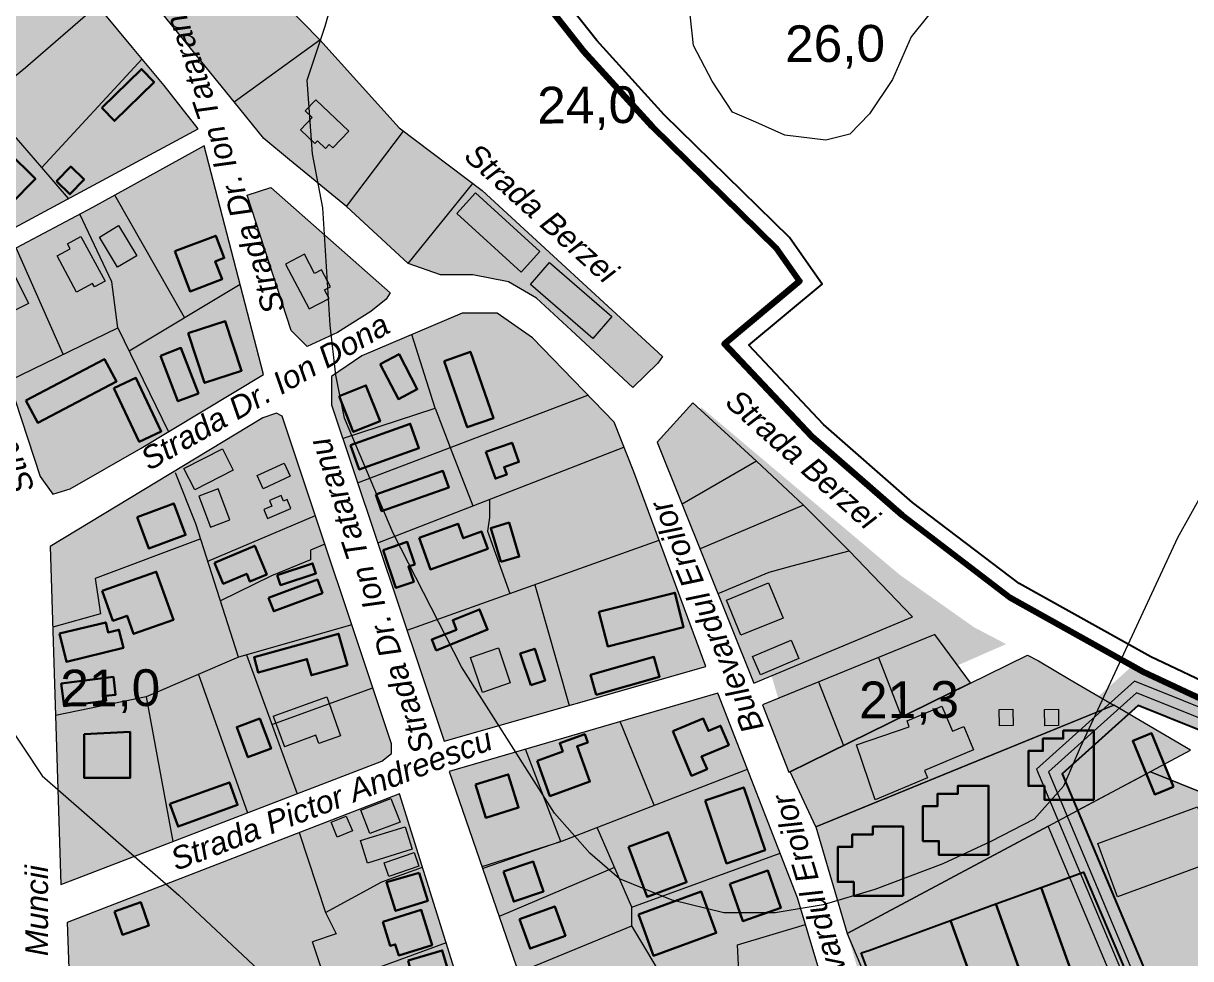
# Model space of a CAD drawing. Header units: metres. Extents: x 783184 to 1587399, y 282652 to 580595.
# Drawn here: x 788472.5 to 788822.1, y 290845.7 to 291125.7 of the extents above; entities that cross this region are included whole.
import ezdxf

# ---------------------------------------------------------------- set-up
doc = ezdxf.new("R2010")
doc.units = ezdxf.units.M
doc.header["$LTSCALE"] = 0.5
for name, color, linetype in [('cfr', 51, 'CONTINUOUS'), ('cladiri', 18, 'CONTINUOUS'), ('curbe  de nivelI', 7, 'CONTINUOUS'), ('denumire strazi', 3, 'CONTINUOUS'), ('institutii publice servicii', 20, 'CONTINUOUS'), ('Limita intravilan existent', 1, 'CONTINUOUS'), ('Limita intravilan propus', 5, 'CONTINUOUS'), ('locuinte si functiuni complementare', 51, 'CONTINUOUS'), ('STATII SI ELEMENTE NOI', 1, 'CONTINUOUS'), ('strazi', 7, 'CONTINUOUS'), ('zona unitati industriale depozite', 15, 'CONTINUOUS')]:
    doc.layers.add(name, color=color, linetype=linetype)
doc.layers.add('cote de nivel', color=1, linetype='CONTINUOUS', lineweight=211)
doc.layers.add('Limite proprietati', color=7, linetype='CONTINUOUS', lineweight=5)
doc.styles.add('arial', font='arial.ttf')
doc.styles.add('ARIAL_ITALIC', font='ariali.ttf')

msp = doc.modelspace()

# ---------------------------------------------------------------- hatches: boundary and pattern name
at = {"layer": 'cfr', "lineweight": 70}
msp.add_hatch(color=193, dxfattribs=at).paths.add_polyline_path([(789737.12834, 290892.33896), (789732.91544, 290901.41289), (789710.73855, 290891.89087), (789670.24496, 290885.28906), (789654.21642, 290884.34661), (789586.9717, 290885.02966), (789361.61771, 290890.94557), (789240.6482, 290894.1634), (788929.21994, 290902.44748), (788876.68739, 290904.01832), (788836.65495, 290920.07741), (788804.27279, 290933.06729), (788771.62404, 290903.73721), (788840.77918, 290739.43212), (788849.99606, 290743.31146), (788783.60245, 290901.05543), (788806.32592, 290921.46911), (788832.93183, 290910.79634), (788874.61293, 290894.07588), (788928.93754, 290892.45146), (789240.38229, 290884.16693), (789361.35528, 290880.94901), (789586.78969, 290875.031), (789654.45941, 290874.34363), (789671.3459, 290875.33653), (789713.55751, 290882.21843)])
at = {"layer": 'cladiri', "lineweight": 30}
h = msp.add_hatch(color=0, dxfattribs=at)
h.paths.add_polyline_path([(788450.31075, 291116.08134), (788451.89956, 291113.58399), (788456.44206, 291116.47392), (788451.70334, 291123.9224), (788421.51818, 291104.71861), (788424.66808, 291099.76748)])
h.paths.add_polyline_path([(788441.47804, 291084.67824), (788445.5269, 291079.98794), (788459.1856, 291091.77867), (788455.13673, 291096.46898)])
h.paths.add_polyline_path([(788476.15426, 291079.17822), (788467.86715, 291087.32784), (788460.44107, 291079.77648), (788468.72819, 291071.62686)])
h.paths.add_polyline_path([(788486.5054, 291074.5845), (788490.73784, 291078.98198), (788486.72555, 291082.84368), (788482.49311, 291078.44621)])
h.paths.add_polyline_path([(788496.03263, 291100.41087), (788499.81331, 291096.54713), (788511.69639, 291108.17475), (788507.91571, 291112.03849)])
h.paths.add_polyline_path([(788530.03054, 291054.47287), (788532.70369, 291055.49108), (788530.16031, 291062.16835), (788517.88876, 291057.4941), (788522.46938, 291045.46835), (788532.06778, 291049.12439)])
h.paths.add_polyline_path([(788521.93619, 291032.98358), (788526.83638, 291018.08442), (788537.87458, 291021.71477), (788532.97439, 291036.61394)])
h.paths.add_polyline_path([(788519.7283, 291028.5432), (788513.59332, 291026.18979), (788518.80963, 291012.59162), (788524.94461, 291014.94502)])
h.paths.add_polyline_path([(788506.23023, 291019.57046), (788499.67985, 291016.46483), (788507.26723, 291000.46159), (788513.81761, 291003.56722)])
h.paths.add_polyline_path([(788473.33574, 291012.82263), (788476.88949, 291006.09125), (788500.3935, 291018.49991), (788496.83975, 291025.23129)])
at = {"layer": 'cladiri', "linetype": 'ByBlock', "lineweight": 20}
h = msp.add_hatch(color=256, dxfattribs=at)
h.paths.add_polyline_path([(788560.15843, 291102.856), (788556.93712, 291099.50091), (788559.01319, 291097.50763), (788555.52001, 291093.86937), (788559.80011, 291089.75993), (788560.62004, 291090.61391), (788563.03364, 291088.29655), (788564.14271, 291089.45168), (788565.19606, 291088.44034), (788569.98155, 291093.42456)])
h.paths.add_polyline_path([(788607.94198, 291075.02723), (788602.31582, 291068.85771), (788621.60556, 291051.26685), (788627.23172, 291057.43637)])
h.paths.add_polyline_path([(788630.09084, 291054.14898), (788624.3749, 291047.57475), (788643.03219, 291031.35324), (788648.74813, 291037.92747)])
at = {"layer": 'cladiri', "linetype": 'ByBlock', "lineweight": 5}
h = msp.add_hatch(color=0, dxfattribs=at)
h.paths.add_polyline_path([(788467.62324, 291054.97495), (788458.59457, 291050.25557), (788465.25592, 291037.51172), (788474.08219, 291041.85782)])
h.paths.add_polyline_path([(788489.77814, 291061.91522), (788485.79122, 291059.76532), (788486.61522, 291058.23723), (788482.65449, 291056.10145), (788488.51185, 291045.23917), (788493.2886, 291047.81498), (788493.83018, 291046.81063), (788497.00109, 291048.52051)])
h.paths.add_polyline_path([(788501.06798, 291065.18725), (788495.34659, 291061.74433), (788500.78766, 291052.70248), (788506.50904, 291056.1454)])
for points in [[(788561.85927, 291051.91044), (788559.75632, 291050.80532), (788556.68432, 291056.6511), (788551.04262, 291053.68634), (788558.12037, 291040.21795), (788564.11675, 291043.3691), (788562.75427, 291045.9618), (788564.50254, 291046.88053)], [(788614.79242, 290938.74038), (788606.43823, 290935.90789), (788609.99613, 290925.41419), (788618.35031, 290928.24668)], [(788722.00912, 290909.7464), (788727.60295, 290893.22407), (788743.26642, 290899.81825), (788742.3309, 290902.04042), (788757.05417, 290908.23878), (788754.11436, 290915.22185), (788750.70178, 290913.78518), (788747.55351, 290921.26341), (788737.13805, 290916.87859), (788737.74861, 290915.07519)], [(788768.91239, 290915.46147), (788768.83977, 290920.40434), (788764.74075, 290920.34411), (788764.81337, 290915.40124)], [(788782.51644, 290915.46147), (788782.44382, 290920.40434), (788778.3448, 290920.34411), (788778.41742, 290915.40124)], [(788824.08495, 290891.12877), (788794.2987, 290880.15034), (788800.16728, 290864.22794), (788829.95353, 290875.20637)]]:
    msp.add_hatch(color=256, dxfattribs=at).paths.add_polyline_path(points)
at = {"layer": 'cladiri', "lineweight": 30}
h = msp.add_hatch(color=0, dxfattribs=at)
h.paths.add_polyline_path([(788575.10682, 291017.33717), (788567.06369, 291014.15655), (788571.3103, 291003.41775), (788579.35343, 291006.59837)])
h.paths.add_polyline_path([(788584.85666, 291013.26064), (788590.48928, 291016.18672), (788585.04833, 291026.66037), (788579.41571, 291023.73428)])
h.paths.add_polyline_path([(788605.46228, 291004.79519), (788613.35679, 291007.55349), (788606.42501, 291027.39287), (788598.5305, 291024.63457)])
h.paths.add_polyline_path([(788573.13061, 290992.11889), (788591.00918, 290998.53778), (788588.3742, 291005.87699), (788570.49563, 290999.4581)])
h.paths.add_polyline_path([(788579.83253, 290979.71986), (788599.90681, 290986.74941), (788598.15558, 290991.75042), (788578.08129, 290984.72087)])
h.paths.add_polyline_path([(788580.25546, 290968.04942), (788584.08405, 290956.67811), (788589.41796, 290958.47398), (788587.85868, 290963.1052), (788589.76311, 290963.7464), (788587.4938, 290970.48649)])
h.paths.add_polyline_path([(788611.57731, 290968.45159), (788609.73052, 290973.54648), (788604.28096, 290971.57112), (788602.70966, 290975.90596), (788591.01691, 290971.66758), (788594.43499, 290962.23785)])
h.paths.add_polyline_path([(788621.01075, 290966.09331), (788617.99302, 290976.25441), (788612.53364, 290974.63304), (788615.55137, 290964.47194)])
h.paths.add_polyline_path([(788618.88936, 291000.15968), (788611.06867, 290997.40527), (788613.87058, 290989.44968), (788617.29622, 290990.65618), (788616.51116, 290992.88525), (788620.90621, 290994.43316)])
h.paths.add_polyline_path([(788601.09657, 290947.02445), (788602.23445, 290944.19461), (788594.82572, 290941.21556), (788596.11529, 290938.00848), (788611.5667, 290944.2215), (788609.13925, 290950.25842)])
h.paths.add_polyline_path([(788628.81992, 290929.01794), (788625.66066, 290938.48658), (788621.32878, 290937.04122), (788624.48804, 290927.57259)])
h.paths.add_polyline_path([(788642.36894, 290930.66073), (788644.06756, 290924.69712), (788663.02827, 290930.09772), (788661.32965, 290936.06133)])
h.paths.add_polyline_path([(788644.90476, 290949.5003), (788647.51961, 290939.19233), (788670.24704, 290944.95767), (788667.63219, 290955.26564)])
at = {"layer": 'cladiri', "linetype": 'ByBlock', "lineweight": 5}
h = msp.add_hatch(color=256, dxfattribs=at)
h.paths.add_polyline_path([(788530.8654, 290986.37397), (788525.13076, 290984.21763), (788528.63212, 290974.90602), (788534.36675, 290977.06235)])
h.paths.add_polyline_path([(788535.41531, 290991.9793), (788532.18538, 290998.32029), (788520.62975, 290992.43417), (788523.85968, 290986.09318)])
h.paths.add_polyline_path([(788550.60385, 290994.07641), (788542.56598, 290990.34489), (788544.40371, 290986.38635), (788552.44158, 290990.11787)])
h.paths.add_polyline_path([(788551.52314, 290983.15572), (788550.43972, 290982.69641), (788549.71494, 290984.40602), (788546.20941, 290982.91986), (788546.945, 290981.18476), (788544.51188, 290980.15324), (788545.64188, 290977.48779), (788552.66395, 290980.46477)])
at = {"layer": 'cladiri', "lineweight": 30}
h = msp.add_hatch(color=0, dxfattribs=at)
h.paths.add_polyline_path([(788517.59896, 290981.99574), (788506.62686, 290977.8772), (788510.15619, 290968.47478), (788521.12829, 290972.59332)])
h.paths.add_polyline_path([(788512.36137, 290961.54435), (788496.18531, 290955.81475), (788499.34954, 290946.88136), (788503.60497, 290948.38864), (788505.54563, 290942.90969), (788517.46626, 290947.13201)])
h.paths.add_polyline_path([(788501.18015, 290944.16719), (788497.94184, 290943.3756), (788497.20606, 290946.38563), (788483.38287, 290943.00663), (788485.4352, 290934.61071), (788502.4967, 290938.7813)])
h.paths.add_polyline_path([(788499.51145, 290930.05871), (788483.91673, 290928.11125), (788484.76358, 290921.32992), (788497.31067, 290922.89679), (788497.12983, 290924.34494), (788500.17746, 290924.72553)])
h.paths.add_polyline_path([(788504.53044, 290913.56557), (788490.76692, 290912.92303), (788490.76692, 290899.81536), (788504.53044, 290899.81536)])
h.paths.add_polyline_path([(788534.24808, 290898.46314), (788516.43494, 290892.01739), (788518.87928, 290885.26232), (788536.69242, 290891.70807)])
h.paths.add_polyline_path([(788543.40154, 290917.6105), (788536.42986, 290915.02588), (788539.77355, 290906.00671), (788546.74523, 290908.59133)])
h.paths.add_polyline_path([(788566.95162, 290942.98564), (788556.09669, 290939.95929), (788541.61389, 290935.92148), (788542.89367, 290931.33115), (788557.44125, 290935.38702), (788558.79007, 290930.54908), (788569.58022, 290933.55737)])
h.paths.add_polyline_path([(788562.07888, 290955.17942), (788560.57401, 290959.20452), (788546.0005, 290953.7559), (788547.50538, 290949.7308)])
h.paths.add_polyline_path([(788560.12677, 290961.04991), (788559.14348, 290964.02786), (788548.59334, 290960.54433), (788549.57662, 290957.56638)])
h.paths.add_polyline_path([(788541.82063, 290969.3137), (788529.78066, 290964.20735), (788532.42429, 290957.9741), (788539.41935, 290960.94082), (788540.40638, 290958.61357), (788545.45129, 290960.7532)])
at = {"layer": 'cladiri', "linetype": 'ByBlock', "lineweight": 5}
h = msp.add_hatch(color=256, dxfattribs=at)
h.paths.add_polyline_path([(788700.00111, 290947.66778), (788695.68481, 290958.2261), (788683.06325, 290953.06633), (788687.37955, 290942.50801)])
h.paths.add_polyline_path([(788702.42613, 290941.10545), (788690.88024, 290936.16067), (788693.24029, 290930.65004), (788704.78618, 290935.59482)])
h = msp.add_hatch(color=256, dxfattribs=at)
h.paths.add_polyline_path([(788564.10523, 290922.03427), (788548.10317, 290916.25738), (788550.69984, 290909.12741), (788560.14331, 290912.56663), (788561.02076, 290910.09754), (788567.52573, 290912.40925)])
h.paths.add_polyline_path([(788564.10523, 290922.03427), (788563.39073, 290924.04484), (788547.34391, 290918.34219), (788548.10317, 290916.25738)])
at = {"layer": 'cladiri', "lineweight": 30}
h = msp.add_hatch(color=0, dxfattribs=at)
h.paths.add_polyline_path([(788620.84388, 290890.90919), (788617.73287, 290900.87305), (788607.95918, 290897.82142), (788611.07018, 290887.85756)])
h.paths.add_polyline_path([(788642.20955, 290898.71121), (788638.36655, 290909.31495), (788641.54165, 290910.46567), (788640.66184, 290912.89328), (788633.16955, 290910.17792), (788634.04936, 290907.75032), (788626.36605, 290904.96574), (788630.20905, 290894.362)])
h.paths.add_polyline_path([(788672.6439, 290900.44906), (788677.26888, 290902.39045), (788675.64221, 290906.26568), (788683.74112, 290909.66528), (788681.32418, 290915.42319), (788677.65842, 290913.88445), (788676.10591, 290917.583), (788667.04778, 290913.78075)])
h.paths.add_polyline_path([(788619.36355, 290862.78775), (788628.27494, 290865.78985), (788625.24418, 290874.78628), (788616.3328, 290871.78418)])
h.paths.add_polyline_path([(788634.85111, 290852.54694), (788631.6687, 290861.32859), (788621.09936, 290857.49833), (788624.28177, 290848.71669)])
h.paths.add_polyline_path([(788656.74019, 290858.95202), (788661.23945, 290846.56709), (788680.00181, 290853.38317), (788675.50256, 290865.7681)])
h.paths.add_polyline_path([(788653.74954, 290879.22555), (788659.29299, 290864.20888), (788671.11555, 290868.57322), (788665.5721, 290883.58989)])
h.paths.add_polyline_path([(788688.23544, 290896.9546), (788676.70743, 290893.03423), (788683.10592, 290874.21917), (788694.63393, 290878.13953)])
h.paths.add_polyline_path([(788687.92915, 290856.92535), (788699.33582, 290860.8659), (788695.464, 290872.07362), (788684.05734, 290868.13307)])
h.paths.add_polyline_path([(788660.24528, 290836.92387), (788657.12242, 290844.82841), (788636.80103, 290836.8), (788637.99723, 290833.77221), (788631.32801, 290831.13738), (788634.02084, 290824.32133), (788641.21402, 290827.16316), (788640.44785, 290829.10246)])
h.paths.add_polyline_path([(788677.77401, 290826.492), (788686.85242, 290829.4157), (788684.11082, 290837.9287), (788675.0324, 290835.00501)])
h.paths.add_polyline_path([(788708.72701, 290834.18792), (788705.48611, 290843.98625), (788691.55419, 290839.37813), (788694.79509, 290829.5798)])
h.paths.add_polyline_path([(788713.05943, 290830.68288), (788701.83977, 290827.57654), (788704.87275, 290816.62184), (788716.09241, 290819.72818)])
h.paths.add_polyline_path([(788704.54288, 290812.87388), (788706.97533, 290805.8781), (788718.87387, 290810.01525), (788716.44142, 290817.01104)])
h.paths.add_polyline_path([(788683.27551, 290810.18207), (788674.97219, 290807.53099), (788677.42037, 290799.86316), (788684.54017, 290802.13637), (788685.0374, 290800.2913), (788693.78857, 290802.64968), (788690.19196, 290815.99556), (788682.1144, 290813.81872)])
h.paths.add_polyline_path([(788665.04696, 290801.35086), (788657.97562, 290798.84698), (788659.95252, 290793.26391), (788672.96232, 290797.87053), (788669.64641, 290807.23516), (788663.70796, 290805.13242)])
h.paths.add_polyline_path([(788642.23329, 290786.67075), (788651.76646, 290789.85156), (788648.22582, 290800.46319), (788638.69265, 290797.28239)])
at = {"layer": 'cladiri', "linetype": 'ByBlock', "lineweight": 30}
for points in [[(788793.09676, 290913.99436), (788783.93123, 290913.99436), (788783.93123, 290911.59615), (788777.82088, 290911.59615), (788777.82088, 290907.88982), (788773.45633, 290907.88982), (788773.45633, 290897.4249), (788778.25733, 290897.4249), (788778.25733, 290893.28253), (788793.09676, 290893.28253)], [(788761.54663, 290897.46313), (788752.38109, 290897.46313), (788752.38109, 290895.06492), (788746.27074, 290895.06492), (788746.27074, 290891.3586), (788741.90619, 290891.3586), (788741.90619, 290880.89367), (788746.70719, 290880.89367), (788746.70719, 290876.75131), (788761.54663, 290876.75131)], [(788736.01407, 290885.25406), (788726.84853, 290885.25406), (788726.84853, 290882.85585), (788720.73818, 290882.85585), (788720.73818, 290879.14952), (788716.37364, 290879.14952), (788716.37364, 290868.68459), (788721.17463, 290868.68459), (788721.17463, 290864.54223), (788736.01407, 290864.54223)]]:
    msp.add_hatch(color=0, dxfattribs=at).paths.add_polyline_path(points)
at = {"layer": 'cladiri', "lineweight": 30}
h = msp.add_hatch(color=0, dxfattribs=at)
h.paths.add_polyline_path([(788810.36544, 290913.18788), (788804.73511, 290910.88021), (788808.21264, 290902.39561), (788809.98791, 290901.6835), (788814.16692, 290903.9129)])
h.paths.add_polyline_path([(788814.16692, 290903.9129), (788809.98791, 290901.6835), (788816.08271, 290899.2387)])
h.paths.add_polyline_path([(788809.98791, 290901.6835), (788808.21264, 290902.39561), (788808.77067, 290901.03413)])
h.paths.add_polyline_path([(788816.08271, 290899.2387), (788809.98791, 290901.6835), (788808.77067, 290901.03413), (788811.30335, 290894.85481), (788816.93368, 290897.16248)])
at = {"layer": 'cladiri', "linetype": 'ByBlock', "lineweight": 5}
h = msp.add_hatch(color=256, dxfattribs=at)
h.paths.add_polyline_path([(788582.6164, 290893.66198), (788573.59716, 290890.1991), (788576.30745, 290883.14002), (788585.32669, 290886.6029)])
h.paths.add_polyline_path([(788569.23811, 290888.40627), (788564.66938, 290886.53326), (788566.49854, 290882.07151), (788571.06727, 290883.94453)])
h.paths.add_polyline_path([(788586.84144, 290885.20655), (788573.50242, 290881.03212), (788575.60366, 290874.31778), (788588.94268, 290878.49222)])
at = {"layer": 'cladiri', "lineweight": 30}
h = msp.add_hatch(color=0, dxfattribs=at)
h.paths.add_polyline_path([(788507.7139, 290862.56915), (788499.82677, 290859.76776), (788502.28225, 290852.85452), (788510.16938, 290855.65591)])
h.paths.add_polyline_path([(788522.11433, 290806.8489), (788517.81673, 290806.8489), (788517.54812, 290799.15648), (788521.75732, 290799.0095)])
h.paths.add_polyline_path([(788531.2503, 290805.95724), (788524.35265, 290806.22278), (788523.99453, 290796.92032), (788527.39681, 290796.92032), (788527.39681, 290794.86305), (788531.69625, 290794.86305), (788531.69625, 290797.77335), (788530.93637, 290797.8026)])
h.paths.add_polyline_path([(788562.31578, 290808.73717), (788553.99603, 290809.25764), (788553.38769, 290799.53326), (788561.70743, 290799.01278)])
h.paths.add_polyline_path([(788605.73201, 290825.84299), (788594.29244, 290822.88828), (788596.45562, 290814.51323), (788605.27771, 290816.79188), (788604.70543, 290819.00754), (788607.3229, 290819.6836)])
h.paths.add_polyline_path([(788600.71642, 290838.80658), (788597.97051, 290848.16663), (788587.72208, 290845.1601), (788592.74937, 290824.61708), (788603.91793, 290827.89354)])
h.paths.add_polyline_path([(788591.70759, 290860.27404), (788580.15777, 290856.6987), (788582.38855, 290849.49237), (788583.91607, 290849.96523), (788584.93253, 290846.68165), (788594.95483, 290849.78414)])
h.paths.add_polyline_path([(788591.04176, 290871.36904), (788581.29893, 290868.63072), (788583.99886, 290860.01428), (788593.65193, 290863.03903)])
at = {"layer": 'institutii publice servicii', "linetype": 'ByBlock', "lineweight": 5}
h = msp.add_hatch(color=256, dxfattribs=at)
h.dxf.hatch_style = 1
h.paths.add_polyline_path([(788702.12475, 290901.67527), (788709.84845, 290885.13256), (788752.53477, 290902.5908), (788799.02255, 290921.60381), (788785.85052, 290929.31938), (788776.45066, 290934.82538), (788773.19628, 290936.53186)])
h.paths.add_polyline_path([(788709.84845, 290885.13256), (788719.22044, 290853.26127), (788822.04738, 290908.11693), (788799.02255, 290921.60381)])
at = {"layer": 'locuinte si functiuni complementare', "linetype": 'ByBlock', "lineweight": 5}
for points in [[(788500.12143, 291183.28312), (788470.64505, 291217.1543), (788459.05356, 291228.42466), (788449.49836, 291223.25908), (788446.83547, 291217.31085), (788480.76128, 291169.79295), (788535.62606, 291102.23158), (788544.56649, 291091.22219), (788552.25875, 291084.91212), (788569.32572, 291070.91186), (788587.79317, 291053.84344), (788597.4374, 291050.49131), (788607.08156, 291050.49131), (788617.8439, 291048.39622), (788626.22696, 291043.50422), (788636.57314, 291033.87021), (788655.0229, 291016.69042), (788662.57052, 291023.95343), (788663.8712, 291026.00484), (788609.9544, 291075.68234), (788585.0483, 291094.46625), (788561.36844, 291120.82662)], [(788546.6484, 291076.63997), (788539.52014, 291074.31157), (788552.77383, 291033.73614), (788557.53066, 291028.98206), (788566.59784, 291033.19891), (788576.60301, 291039.44611), (788581.13663, 291043.19443), (788582.38731, 291045.06859)], [(788550.06209, 291008.09493), (788548.32351, 291009.07195), (788544.27851, 291007.58126), (788480.62741, 290969.06931), (788483.78895, 290867.85908), (788488.80475, 290869.788), (788579.8835, 290904.81407), (788582.79813, 290907.11283), (788582.79813, 290910.02465)], [(788585.15123, 290895.082), (788485.62591, 290856.48926), (788486.89645, 290823.48741), (788486.89645, 290813.33302), (788486.89645, 290794.29348), (788490.28448, 290783.71598), (788494.09609, 290771.02296), (788564.39884, 290798.5245), (788594.49661, 290810.29836), (788609.79248, 290816.28191)]]:
    msp.add_hatch(color=256, dxfattribs=at).paths.add_polyline_path(points)
h = msp.add_hatch(color=256, dxfattribs=at)
h.paths.add_polyline_path([(788478.05008, 291082.59437), (788460.87786, 291102.41202), (788453.49737, 291096.41922), (788434.55791, 291081.04078), (788444.93823, 291067.44737), (788451.52095, 291054.71898), (788486.0873, 291073.319)])
h.paths.add_polyline_path([(788508.1441, 291115.08244), (788505.26544, 291118.55333), (788494.81037, 291131.15938), (788473.17869, 291112.40003), (788460.87786, 291102.41202), (788478.05008, 291082.59437)])
h.paths.add_polyline_path([(788524.90391, 291094.20608), (788514.73849, 291107.13135), (788508.1441, 291115.08244), (788478.05008, 291082.59437), (788486.0873, 291073.319)])
h = msp.add_hatch(color=256, dxfattribs=at)
h.paths.add_polyline_path([(788500.79543, 291034.60026), (788468.16093, 291018.69754), (788477.60863, 290990.03263), (788481.39592, 290984.77556), (788486.5874, 290986.33149), (788507.87239, 290998.51961), (788515.99395, 291003.41085)])
h.paths.add_polyline_path([(788470.41301, 291058.49317), (788454.05096, 291049.82694), (788468.16093, 291018.69754), (788484.47818, 291026.6489)])
h.paths.add_polyline_path([(788499.07775, 291048.35304), (788489.43668, 291068.56914), (788470.41301, 291058.49317), (788484.47818, 291026.6489), (788500.79543, 291034.60026)])
h.paths.add_polyline_path([(788499.98385, 291074.31841), (788493.29769, 291070.61414), (788489.43668, 291068.56914), (788499.07775, 291048.35304), (788500.79543, 291034.60026), (788504.18329, 291027.64792), (788520.80795, 291037.6358)])
h.paths.add_polyline_path([(788526.64597, 291089.08975), (788499.98385, 291074.31841), (788520.80795, 291037.6358), (788537.4326, 291047.62367)])
h.paths.add_polyline_path([(788537.4326, 291047.62367), (788504.18329, 291027.64792), (788515.99395, 291003.41085), (788544.4722, 291020.56197)])
h = msp.add_hatch(color=256, dxfattribs=at)
h.paths.add_polyline_path([(788655.34781, 290991.431), (788649.41155, 291006.28531), (788624.94765, 291031.61861), (788614.44569, 291038.99119), (788603.9438, 291038.99119), (788573.85716, 291026.23094), (788564.77442, 291019.9926), (788564.77442, 291011.48575), (788598.58395, 290910.80052), (788676.94173, 290933.16677)])
h.paths.add_polyline_path([(788680.5361, 290925.20514), (788600.07991, 290901.76441), (788641.29846, 290782.15477), (788720.59518, 290809.5431), (788704.3475, 290863.95117)])
h = msp.add_hatch(color=256, dxfattribs=at)
h.paths.add_polyline_path([(788673.0424, 291012.13859), (788662.32276, 291000.33457), (788691.26936, 290928.19605), (788738.73395, 290948.02704), (788719.84627, 290967.83781), (788706.1682, 290981.46438), (788692.09252, 290994.66861)])
h.paths.add_polyline_path([(788701.72852, 290901.49275), (788756.09562, 290928.29229), (788745.44834, 290942.71959), (788693.823, 290921.677)])
h = msp.add_hatch(color=256, dxfattribs=at)
h.paths.add_polyline_path([(788766.80359, 290939.88396), (788757.15651, 290944.94253), (788735.02787, 290960.57269), (788675.3798, 291010.87826), (788682.45714, 290978.60872), (788702.12475, 290911.45132), (788714.76234, 290917.00677), (788736.57307, 290926.5947)])
h.paths.add_polyline_path([(788822.04738, 290908.11693), (788799.02255, 290921.60381), (788752.53477, 290902.5908), (788709.84845, 290885.13256), (788719.22044, 290853.26127), (788779.36452, 290885.34667)])
h.paths.add_polyline_path([(788853.24026, 290888.33883), (788827.44401, 290894.68135), (788809.98791, 290901.6835), (788788.22474, 290890.07338), (788849.99606, 290743.31146), (788840.77918, 290739.43212), (788779.36452, 290885.34667), (788719.22044, 290853.26127), (788739.22222, 290785.24129), (788751.15453, 290748.41742), (788755.34633, 290735.48125), (788758.28399, 290722.67806), (788874.57646, 290733.85417), (788838.56439, 290842.02299), (788838.64098, 290850.63823), (788843.84817, 290857.41346), (788852.49202, 290859.2766), (788852.54298, 290861.25627), (788852.49202, 290861.26167)])
h.paths.add_polyline_path([(788788.22474, 290890.07338), (788779.36452, 290885.34667), (788840.77918, 290739.43212), (788849.99606, 290743.31146)], flags=17)
h.paths.add_polyline_path([(788882.16653, 290710.84627), (788878.85238, 290721.01068), (788874.57646, 290733.85417), (788758.28399, 290722.67806), (788772.5061, 290660.69403), (788775.57874, 290659.461), (788821.37753, 290658.06075), (788903.61954, 290655.5463), (788882.32715, 290699.77755), (788893.63382, 290702.10838), (788886.42138, 290704.81169)])
at = {"layer": 'zona unitati industriale depozite', "linetype": 'ByBlock', "lineweight": 5}
msp.add_hatch(color=256, dxfattribs=at).paths.add_polyline_path([(788494.81037, 291131.15938), (788487.69019, 291139.74443), (788469.30043, 291167.3477), (788445.6822, 291196.26589), (788430.28951, 291188.6227), (788431.83158, 291185.51711), (788428.79053, 291184.00709), (788405.71646, 291172.54973), (788353.05282, 291154.19905), (788397.37087, 291117.18168), (788417.83311, 291101.77034), (788433.81932, 291082.008), (788434.55791, 291081.04078), (788453.49737, 291096.41922), (788473.17869, 291112.40003)])

# ---------------------------------------------------------------- linework, layer by layer
at = {"layer": 'cfr', "color": 0, "lineweight": 20}
for points in [[(789734.63075, 290897.71839), (789713.23895, 290888.53347), (789671.54274, 290881.73559), (789654.91364, 290880.75783), (789587.37142, 290881.4439), (789544.03591, 290882.58153), (789447.52547, 290885.11509), (789361.96114, 290887.36129), (789240.98919, 290890.57918), (789133.48763, 290893.43875), (789036.00411, 290896.03184), (788929.54939, 290898.86357), (788875.76239, 290900.47192), (788834.57589, 290916.99397), (788805.21546, 290928.77169), (788775.87262, 290902.41148), (788843.17547, 290742.50723)], [(789735.89462, 290894.99621), (789714.08463, 290885.63174), (789671.87303, 290878.74983), (789654.98653, 290877.75693), (789587.31681, 290878.4443), (789543.95719, 290879.58256), (789447.44674, 290882.11612), (789361.88241, 290884.36232), (789240.90942, 290887.58024), (789133.40786, 290890.43981), (789035.92434, 290893.03291), (788929.46467, 290895.86477), (788875.14005, 290897.48919), (788833.45895, 290914.20964), (788805.8314, 290925.29224), (788779.46614, 290901.60695), (788845.94053, 290743.67103)]]:
    msp.add_lwpolyline(points, dxfattribs=at)
at = {"layer": 'cfr', "color": 0, "lineweight": 25}
msp.add_lwpolyline([(789737.12834, 290892.33896), (789713.55751, 290882.21843), (789671.3459, 290875.33653), (789654.45941, 290874.34363), (789586.78969, 290875.031), (789543.43006, 290876.16926), (789446.91962, 290878.70281), (789361.35528, 290880.94901), (789240.38229, 290884.16693), (789132.88074, 290887.02651), (789035.39721, 290889.6196), (788928.93754, 290892.45146), (788874.61293, 290894.07588), (788832.93183, 290910.79634), (788806.32592, 290921.46911), (788783.60245, 290901.05543), (788849.99606, 290743.31146)], dxfattribs=at)
at = {"layer": 'cladiri', "color": 0}
msp.add_line((788811.30335, 290894.85481), (788816.93368, 290897.16248), dxfattribs=at)
at = {"layer": 'cladiri', "color": 0, "lineweight": 30}
for points in [[(788496.03263, 291100.41087), (788507.91571, 291112.03849), (788511.69639, 291108.17475), (788499.81331, 291096.54713), (788496.03263, 291100.41087)], [(788460.44107, 291079.77648), (788467.86715, 291087.32784), (788476.15426, 291079.17822), (788468.72819, 291071.62686), (788460.44107, 291079.77648)], [(788482.49311, 291078.44621), (788486.72555, 291082.84368), (788490.73784, 291078.98198), (788486.5054, 291074.5845), (788482.49311, 291078.44621)], [(788517.88876, 291057.4941), (788522.46938, 291045.46835), (788532.06778, 291049.12439), (788530.03054, 291054.47287), (788532.70369, 291055.49108), (788530.16031, 291062.16835), (788517.88876, 291057.4941)], [(788521.93619, 291032.98358), (788526.83638, 291018.08442), (788537.87458, 291021.71477), (788532.97439, 291036.61394), (788521.93619, 291032.98358)], [(788513.59332, 291026.18979), (788518.80963, 291012.59162), (788524.94461, 291014.94502), (788519.7283, 291028.5432), (788513.59332, 291026.18979)], [(788473.33574, 291012.82263), (788496.83975, 291025.23129), (788500.3935, 291018.49991), (788476.88949, 291006.09125), (788473.33574, 291012.82263)], [(788579.41571, 291023.73428), (788584.85666, 291013.26064), (788590.48928, 291016.18672), (788585.04833, 291026.66037), (788579.41571, 291023.73428)], [(788598.5305, 291024.63457), (788605.46228, 291004.79519), (788613.35679, 291007.55349), (788606.42501, 291027.39287), (788598.5305, 291024.63457)], [(788499.67985, 291016.46483), (788507.26723, 291000.46159), (788513.81761, 291003.56722), (788506.23023, 291019.57046), (788499.67985, 291016.46483)], [(788567.06369, 291014.15655), (788571.3103, 291003.41775), (788579.35343, 291006.59837), (788575.10682, 291017.33717), (788567.06369, 291014.15655)], [(788570.49563, 290999.4581), (788588.3742, 291005.87699), (788591.00918, 290998.53778), (788573.13061, 290992.11889), (788570.49563, 290999.4581)], [(788611.06867, 290997.40527), (788613.87058, 290989.44968), (788617.29622, 290990.65618), (788616.51116, 290992.88525), (788620.90621, 290994.43316), (788618.88936, 291000.15968), (788611.06867, 290997.40527)], [(788578.08129, 290984.72087), (788598.15558, 290991.75042), (788599.90681, 290986.74941), (788579.83253, 290979.71986), (788578.08129, 290984.72087)], [(788506.62686, 290977.8772), (788510.15619, 290968.47478), (788521.12829, 290972.59332), (788517.59896, 290981.99574), (788506.62686, 290977.8772)], [(788591.01691, 290971.66758), (788602.70966, 290975.90596), (788604.28096, 290971.57112), (788609.73052, 290973.54648), (788611.57731, 290968.45159), (788594.43499, 290962.23785), (788591.01691, 290971.66758)], [(788615.55137, 290964.47194), (788612.53364, 290974.63304), (788617.99302, 290976.25441), (788621.01075, 290966.09331), (788615.55137, 290964.47194)], [(788529.78066, 290964.20735), (788541.82063, 290969.3137), (788545.45129, 290960.7532), (788540.40638, 290958.61357), (788539.41935, 290960.94082), (788532.42429, 290957.9741), (788529.78066, 290964.20735)], [(788580.25546, 290968.04942), (788584.08405, 290956.67811), (788589.41796, 290958.47398), (788587.85868, 290963.1052), (788589.76311, 290963.7464), (788587.4938, 290970.48649), (788580.25546, 290968.04942)], [(788548.59334, 290960.54433), (788559.14348, 290964.02786), (788560.12677, 290961.04991), (788549.57662, 290957.56638), (788548.59334, 290960.54433)], [(788496.18531, 290955.81475), (788512.36137, 290961.54435), (788517.46626, 290947.13201), (788505.54563, 290942.90969), (788503.60497, 290948.38864), (788499.34954, 290946.88136), (788496.18531, 290955.81475)], [(788546.0005, 290953.7559), (788560.57401, 290959.20452), (788562.07888, 290955.17942), (788547.50538, 290949.7308), (788546.0005, 290953.7559)], [(788644.90476, 290949.5003), (788667.63219, 290955.26564), (788670.24704, 290944.95767), (788647.51961, 290939.19233), (788644.90476, 290949.5003)], [(788596.11529, 290938.00848), (788611.5667, 290944.2215), (788609.13925, 290950.25842), (788601.09657, 290947.02445), (788602.23445, 290944.19461), (788594.82572, 290941.21556), (788596.11529, 290938.00848)], [(788483.38287, 290943.00663), (788497.20606, 290946.38563), (788497.94184, 290943.3756), (788501.18015, 290944.16719), (788502.4967, 290938.7813), (788485.4352, 290934.61071), (788483.38287, 290943.00663)], [(788556.09669, 290939.95929), (788566.95162, 290942.98564), (788569.58022, 290933.55737), (788558.79007, 290930.54908), (788557.44125, 290935.38702), (788542.89367, 290931.33115), (788541.61389, 290935.92148), (788556.09669, 290939.95929)], [(788624.48804, 290927.57259), (788621.32878, 290937.04122), (788625.66066, 290938.48658), (788628.81992, 290929.01794), (788624.48804, 290927.57259)], [(788644.06756, 290924.69712), (788663.02827, 290930.09772), (788661.32965, 290936.06133), (788642.36894, 290930.66073), (788644.06756, 290924.69712)], [(788483.91673, 290928.11125), (788499.51145, 290930.05871), (788500.17746, 290924.72553), (788497.12983, 290924.34494), (788497.31067, 290922.89679), (788484.76358, 290921.32992), (788483.91673, 290928.11125)], [(788543.40154, 290917.6105), (788546.74523, 290908.59133), (788539.77355, 290906.00671), (788536.42986, 290915.02588), (788543.40154, 290917.6105)], [(788667.04778, 290913.78075), (788672.6439, 290900.44906), (788677.26888, 290902.39045), (788675.64221, 290906.26568), (788683.74112, 290909.66528), (788681.32418, 290915.42319), (788677.65842, 290913.88445), (788676.10591, 290917.583), (788667.04778, 290913.78075)], [(788490.76692, 290912.92303), (788504.53044, 290913.56557), (788504.53044, 290899.81536), (788490.76692, 290899.81536), (788490.76692, 290912.92303)], [(788626.36605, 290904.96574), (788630.20905, 290894.362), (788642.20955, 290898.71121), (788638.36655, 290909.31495), (788641.54165, 290910.46567), (788640.66184, 290912.89328), (788633.16955, 290910.17792), (788634.04936, 290907.75032), (788626.36605, 290904.96574)], [(788607.95918, 290897.82142), (788611.07018, 290887.85756), (788620.84388, 290890.90919), (788617.73287, 290900.87305), (788607.95918, 290897.82142)], [(788516.43494, 290892.01739), (788534.24808, 290898.46314), (788536.69242, 290891.70807), (788518.87928, 290885.26232), (788516.43494, 290892.01739)], [(788676.70743, 290893.03423), (788683.10592, 290874.21917), (788694.63393, 290878.13953), (788688.23544, 290896.9546), (788676.70743, 290893.03423)], [(788653.74954, 290879.22555), (788659.29299, 290864.20888), (788671.11555, 290868.57322), (788665.5721, 290883.58989), (788653.74954, 290879.22555)], [(788616.3328, 290871.78418), (788625.24418, 290874.78628), (788628.27494, 290865.78985), (788619.36355, 290862.78775), (788616.3328, 290871.78418)], [(788591.04176, 290871.36904), (788593.65193, 290863.03903), (788583.99886, 290860.01428), (788581.29893, 290868.63072), (788591.04176, 290871.36904)], [(788684.05734, 290868.13307), (788695.464, 290872.07362), (788699.33582, 290860.8659), (788687.92915, 290856.92535), (788684.05734, 290868.13307)], [(788656.74019, 290858.95202), (788675.50256, 290865.7681), (788680.00181, 290853.38317), (788661.23945, 290846.56709), (788656.74019, 290858.95202)], [(788499.82677, 290859.76776), (788502.28225, 290852.85452), (788510.16938, 290855.65591), (788507.7139, 290862.56915), (788499.82677, 290859.76776)], [(788580.15777, 290856.6987), (788591.70759, 290860.27404), (788594.95483, 290849.78414), (788584.93253, 290846.68165), (788583.91607, 290849.96523), (788582.38855, 290849.49237), (788580.15777, 290856.6987)], [(788621.09936, 290857.49833), (788631.6687, 290861.32859), (788634.85111, 290852.54694), (788624.28177, 290848.71669), (788621.09936, 290857.49833)], [(788587.72208, 290845.1601), (788597.97051, 290848.16663), (788600.71642, 290838.80658), (788603.91793, 290827.89354), (788592.74937, 290824.61708), (788587.72208, 290845.1601)]]:
    msp.add_lwpolyline(points, dxfattribs=at)
at = {"layer": 'cladiri', "linetype": 'ByBlock', "lineweight": 20}
for points in [[(788555.52001, 291093.86937), (788559.80011, 291089.75993), (788560.62004, 291090.61391), (788563.03364, 291088.29655), (788564.14271, 291089.45168), (788565.19606, 291088.44034), (788569.98155, 291093.42456), (788560.15843, 291102.856), (788556.93712, 291099.50091), (788559.01319, 291097.50763), (788555.52001, 291093.86937)], [(788607.94198, 291075.02723), (788627.23172, 291057.43637), (788621.60556, 291051.26685), (788602.31582, 291068.85771), (788607.94198, 291075.02723)], [(788630.09084, 291054.14898), (788648.74813, 291037.92747), (788643.03219, 291031.35324), (788624.3749, 291047.57475), (788630.09084, 291054.14898)]]:
    msp.add_lwpolyline(points, dxfattribs=at)
at = {"layer": 'cladiri', "color": 0, "linetype": 'ByBlock', "lineweight": 5}
for points in [[(788501.06798, 291065.18725), (788506.50904, 291056.1454), (788500.78766, 291052.70248), (788495.34659, 291061.74433), (788501.06798, 291065.18725)], [(788489.77814, 291061.91522), (788497.00109, 291048.52051), (788493.83018, 291046.81063), (788493.2886, 291047.81498), (788488.51185, 291045.23917), (788482.65449, 291056.10145), (788486.61522, 291058.23723), (788485.79122, 291059.76532), (788489.77814, 291061.91522)], [(788458.59457, 291050.25557), (788467.62324, 291054.97495), (788474.08219, 291041.85782), (788465.25592, 291037.51172), (788458.59457, 291050.25557)]]:
    msp.add_lwpolyline(points, dxfattribs=at)
at = {"layer": 'cladiri', "linetype": 'ByBlock', "lineweight": 5}
for points in [[(788551.04262, 291053.68634), (788558.12037, 291040.21795), (788564.11675, 291043.3691), (788562.75427, 291045.9618), (788564.50254, 291046.88053), (788561.85927, 291051.91044), (788559.75632, 291050.80532), (788556.68432, 291056.6511), (788551.04262, 291053.68634)], [(788520.62975, 290992.43417), (788532.18538, 290998.32029), (788535.41531, 290991.9793), (788523.85968, 290986.09318), (788520.62975, 290992.43417)], [(788542.56598, 290990.34489), (788550.60385, 290994.07641), (788552.44158, 290990.11787), (788544.40371, 290986.38635), (788542.56598, 290990.34489)], [(788525.13076, 290984.21763), (788528.63212, 290974.90602), (788534.36675, 290977.06235), (788530.8654, 290986.37397), (788525.13076, 290984.21763)], [(788545.64188, 290977.48779), (788552.66395, 290980.46477), (788551.52314, 290983.15572), (788550.43972, 290982.69641), (788549.71494, 290984.40602), (788546.20941, 290982.91986), (788546.945, 290981.18476), (788544.51188, 290980.15324), (788545.64188, 290977.48779)], [(788683.06325, 290953.06633), (788695.68481, 290958.2261), (788700.00111, 290947.66778), (788687.37955, 290942.50801), (788683.06325, 290953.06633)], [(788690.88024, 290936.16067), (788702.42613, 290941.10545), (788704.78618, 290935.59482), (788693.24029, 290930.65004), (788690.88024, 290936.16067)], [(788606.43823, 290935.90789), (788614.79242, 290938.74038), (788618.35031, 290928.24668), (788609.99613, 290925.41419), (788606.43823, 290935.90789)], [(788547.34391, 290918.34219), (788563.39073, 290924.04484), (788567.52573, 290912.40925), (788561.02076, 290910.09754), (788560.14331, 290912.56663), (788550.69984, 290909.12741)], [(788722.00912, 290909.7464), (788737.74861, 290915.07519), (788737.13805, 290916.87859), (788747.55351, 290921.26341), (788750.70178, 290913.78518), (788754.11436, 290915.22185), (788757.05417, 290908.23878), (788742.3309, 290902.04042), (788743.26642, 290899.81825), (788727.60295, 290893.22407), (788722.00912, 290909.7464)], [(788764.74075, 290920.34411), (788768.83977, 290920.40434), (788768.91239, 290915.46147), (788764.81337, 290915.40124), (788764.74075, 290920.34411)], [(788778.3448, 290920.34411), (788782.44382, 290920.40434), (788782.51644, 290915.46147), (788778.41742, 290915.40124), (788778.3448, 290920.34411)], [(788547.34391, 290918.34219), (788550.69984, 290909.12741)], [(788573.59716, 290890.1991), (788582.6164, 290893.66198), (788585.32669, 290886.6029), (788576.30745, 290883.14002), (788573.59716, 290890.1991)], [(788564.66938, 290886.53326), (788569.23811, 290888.40627), (788571.06727, 290883.94453), (788566.49854, 290882.07151), (788564.66938, 290886.53326)], [(788794.2987, 290880.15034), (788824.08495, 290891.12877), (788829.95353, 290875.20637), (788800.16728, 290864.22794), (788794.2987, 290880.15034)], [(788573.50242, 290881.03212), (788586.84144, 290885.20655), (788588.94268, 290878.49222), (788575.60366, 290874.31778), (788573.50242, 290881.03212)], [(788580.57546, 290874.39102), (788589.5947, 290877.47437), (788591.00656, 290873.34447), (788581.98733, 290870.26111), (788580.57546, 290874.39102)]]:
    msp.add_lwpolyline(points, dxfattribs=at)
at = {"layer": 'cladiri', "color": 0, "linetype": 'ByBlock', "lineweight": 30}
for points in [[(788793.09676, 290893.28253), (788793.09676, 290913.99436), (788783.93123, 290913.99436), (788783.93123, 290911.59615), (788777.82088, 290911.59615), (788777.82088, 290907.88982), (788773.45633, 290907.88982), (788773.45633, 290897.4249), (788778.25733, 290897.4249), (788778.25733, 290893.28253), (788793.09676, 290893.28253)], [(788761.54663, 290876.75131), (788761.54663, 290897.46313), (788752.38109, 290897.46313), (788752.38109, 290895.06492), (788746.27074, 290895.06492), (788746.27074, 290891.3586), (788741.90619, 290891.3586), (788741.90619, 290880.89367), (788746.70719, 290880.89367), (788746.70719, 290876.75131), (788761.54663, 290876.75131)], [(788736.01407, 290864.54223), (788736.01407, 290885.25406), (788726.84853, 290885.25406), (788726.84853, 290882.85585), (788720.73818, 290882.85585), (788720.73818, 290879.14952), (788716.37364, 290879.14952), (788716.37364, 290868.68459), (788721.17463, 290868.68459), (788721.17463, 290864.54223), (788736.01407, 290864.54223)]]:
    msp.add_lwpolyline(points, dxfattribs=at)
at = {"layer": 'cladiri', "color": 0, "lineweight": 30}
msp.add_lwpolyline([(788816.93368, 290897.16248), (788811.30335, 290894.85481), (788804.73511, 290910.88021), (788810.36544, 290913.18788)], close=True, dxfattribs=at)
at = {"layer": 'curbe  de nivelI', "color": 21, "lineweight": 5}
for points in [[(788829.7683, 290992.66769), (788818.09257, 290971.73336), (788788.93692, 290908.88878), (788784.01906, 290897.30292), (788775.23724, 290887.47245), (788762.24018, 290880.8018), (788747.83799, 290874.13115), (788727.46417, 290866.40722), (788712.00815, 290861.8431), (788697.66319, 290859.39653), (788682.31138, 290859.39653), (788666.78711, 290863.18937), (788651.09039, 290869.56819), (788642.12081, 290877.32622), (788631.59878, 290889.22185), (788603.7784, 290933.09888), (788583.2519, 290973.09583), (788568.74496, 291007.48985), (788566.15756, 291020.41992), (788564.43266, 291035.41875), (788562.18968, 291070.49233), (788559.08485, 291086.69798), (788557.53241, 291108.76528), (788562.88438, 291124.88506), (788565.29928, 291133.33269)], [(788748.50459, 291134.48221), (788738.33658, 291121.71022), (788732.81644, 291108.90495), (788725.90273, 291098.66783), (788720.01333, 291092.52557), (788712.84356, 291090.73408), (788700.55251, 291092.26965), (788691.84637, 291096.10855), (788684.85526, 291099.19123), (788678.78714, 291108.39312), (788673.15374, 291119.14207), (788671.36131, 291135.77736)], [(788431.53501, 291124.75096), (788420.3405, 291079.99652), (788419.3228, 291036.76775), (788418.81395, 291013.37339), (788434.07924, 290967.6018), (788456.51763, 290932.98031), (788478.22899, 290900.4305), (788519.09741, 290864.68951), (788570.18296, 290816.82211), (788602.11145, 290793.20757), (788639.78702, 290778.52821), (788678.73974, 290757.46658), (788718.33107, 290748.53131)]]:
    msp.add_lwpolyline(points, dxfattribs=at)
at = {"layer": 'institutii publice servicii', "linetype": 'ByBlock', "lineweight": 5}
for points in [[(788702.12475, 290901.67527), (788702.12475, 290901.67527), (788773.19628, 290936.53186), (788773.19628, 290936.53186), (788776.45066, 290934.82538), (788785.85052, 290929.31938), (788799.02255, 290921.60381), (788752.53477, 290902.5908), (788709.84845, 290885.13256), (788702.12475, 290901.67527)], [(788719.22044, 290853.26127), (788822.04738, 290908.11693)]]:
    msp.add_lwpolyline(points, dxfattribs=at)
msp.add_lwpolyline([(788709.84845, 290885.13256), (788719.22044, 290853.26127), (788822.04738, 290908.11693), (788799.02255, 290921.60381)], close=True, dxfattribs=at)
at = {"layer": 'Limita intravilan existent', "color": 0, "lineweight": 50}
msp.add_lwpolyline([(789608.354, 290898.422), (789530.632, 290899.745), (789444.036, 290903.815), (789403.963, 290905.698), (789272.001, 290911.982), (789060.83, 290919.837), (788908.033, 290918.514), (788829.981, 290921.159), (788807.888, 290931.611), (788767.936, 290953.836), (788735.657, 290978.442), (788708.669, 291001.99), (788682.475, 291029.771), (788704.965, 291048.557), (788698.086, 291058.346), (788660.78, 291094.859), (788640.406, 291117.348), (788613.683, 291151.215)], dxfattribs=at)
at = {"layer": 'Limita intravilan propus', "color": 0, "lineweight": 50}
msp.add_lwpolyline([(789608.354, 290898.422), (789530.632, 290899.745), (789444.036, 290903.815), (789403.963, 290905.698), (789272.001, 290911.982), (789060.83, 290919.837), (788908.033, 290918.514), (788829.981, 290921.159), (788807.888, 290931.611), (788767.936, 290953.836), (788735.657, 290978.442), (788708.669, 291001.99), (788682.475, 291029.771), (788704.965, 291048.557), (788698.086, 291058.346), (788660.78, 291094.859), (788640.406, 291117.348), (788613.683, 291151.215)], dxfattribs=at)
at = {"layer": 'Limita intravilan propus', "color": 1, "lineweight": 211}
msp.add_lwpolyline([(789608.354, 290898.422), (789530.632, 290899.745), (789444.036, 290903.815), (789403.963, 290905.698), (789272.001, 290911.982), (789060.83, 290919.837), (788908.033, 290918.514), (788829.981, 290921.159), (788807.888, 290931.611), (788767.936, 290953.836), (788735.657, 290978.442), (788708.669, 291001.99), (788682.475, 291029.771), (788704.965, 291048.557), (788698.086, 291058.346), (788660.78, 291094.859), (788640.406, 291117.348), (788613.683, 291151.215)], dxfattribs=at)
msp.add_lwpolyline([(789608.354, 290898.422), (789530.632, 290899.745), (789444.036, 290903.815), (789403.963, 290905.698), (789272.001, 290911.982), (789060.83, 290919.837), (788908.033, 290918.514), (788829.981, 290921.159), (788807.888, 290931.611), (788767.936, 290953.836), (788735.657, 290978.442), (788708.669, 291001.99), (788682.475, 291029.771), (788704.965, 291048.557), (788698.086, 291058.346), (788660.78, 291094.859), (788640.406, 291117.348), (788613.683, 291151.215)], dxfattribs=at)
at = {"layer": 'Limita intravilan propus', "color": 0, "lineweight": 25}
msp.add_lwpolyline([(789608.25437, 290903.42442), (789530.79196, 290904.743), (789444.27074, 290908.80949), (789404.19769, 290910.69249), (789272.21285, 290916.97758), (789060.90132, 290924.8378), (788908.09605, 290923.51473), (788831.18418, 290926.1211), (788810.17493, 290936.06038), (788770.68107, 290958.03052), (788738.81968, 290982.31818), (788712.13981, 291005.59733), (788689.75563, 291029.33769), (788711.70056, 291047.66839), (788701.91228, 291061.59737), (788664.38466, 291098.32728), (788644.22577, 291120.57884), (788618.23906, 291153.51272)], dxfattribs=at)
msp.add_lwpolyline([(789608.25437, 290903.42442), (789530.79196, 290904.743), (789444.27074, 290908.80949), (789404.19769, 290910.69249), (789272.21285, 290916.97758), (789060.90132, 290924.8378), (788908.09605, 290923.51473), (788831.18418, 290926.1211), (788810.17493, 290936.06038), (788770.68107, 290958.03052), (788738.81968, 290982.31818), (788712.13981, 291005.59733), (788689.75563, 291029.33769), (788711.70056, 291047.66839), (788701.91228, 291061.59737), (788664.38466, 291098.32728), (788644.22577, 291120.57884), (788618.23906, 291153.51272)], dxfattribs=at)
at = {"layer": 'Limite proprietati', "color": 0, "lineweight": 5}
for p, q in [((788494.81037, 291131.15938), (788473.17869, 291112.40003)), ((788473.17869, 291112.40003), (788453.49737, 291096.41922)), ((788478.05008, 291082.59437), (788508.1441, 291115.08244)), ((788478.05008, 291082.59437), (788460.87786, 291102.41202)), ((788486.0873, 291073.319), (788478.05008, 291082.59437)), ((788595.87927, 291010.51652), (788588.90048, 291032.61107)), ((788572.6048, 290988.16678), (788641.52566, 291014.45144)), ((788568.14984, 291001.43371), (788595.87927, 291010.51652)), ((788595.87927, 291010.51652), (788600.36524, 290998.7539)), ((788578.64268, 290970.1859), (788652.37968, 290998.85815)), ((788600.36524, 290998.7539), (788607.16168, 290981.27537)), ((788524.21058, 290975.84309), (788518.12501, 290991.13658)), ((788612.08447, 290983.18957), (788612.1705, 290977.83152)), ((788536.99796, 290935.94074), (788524.21058, 290975.84309)), ((788527.77605, 290964.71723), (788559.99159, 290978.34824)), ((788612.1705, 290977.83152), (788611.50413, 290973.70421)), ((788611.50413, 290973.70421), (788618.182, 290955.00093)), ((788525.64828, 290971.35682), (788494.007, 290959.49934)), ((788562.85275, 290969.77682), (788558.52359, 290967.96032)), ((788587.4288, 290944.02073), (788662.92838, 290970.97729)), ((788558.52359, 290965.11956), (788546.82137, 290960.3121)), ((788558.52359, 290967.96032), (788558.52359, 290965.11956)), ((788494.007, 290959.49934), (788495.68936, 290948.95657)), ((788546.82137, 290960.3121), (788531.57226, 290952.87137)), ((788625.65891, 290957.6705), (788635.98974, 290921.47754)), ((788495.68936, 290948.95657), (788481.37971, 290944.98602)), ((788570.9028, 290945.66055), (788536.99796, 290935.94074)), ((788536.99796, 290935.94074), (788509.36078, 290924.1308)), ((788539.40849, 290936.63179), (788554.545, 290895.06967)), ((788524.94806, 290930.79156), (788539.65455, 290889.34326)), ((788546.97675, 290915.85073), (788577.21008, 290926.76525)), ((788509.36078, 290924.1308), (788482.20818, 290918.46419)), ((788509.36078, 290924.1308), (788517.35289, 290880.76673)), ((788661.44874, 290891.61947), (788651.255, 290916.67416)), ((788633.52516, 290880.76467), (788622.8595, 290908.40119)), ((788633.52516, 290880.76467), (788689.37233, 290902.47427)), ((788654.69118, 290861.07593), (788644.35552, 290884.97478)), ((788555.08352, 290883.4227), (788563.01571, 290859.46904)), ((788609.89722, 290873.27616), (788633.52516, 290880.76467)), ((788633.52516, 290880.76467), (788610.09863, 290872.69168)), ((788654.69118, 290861.07593), (788699.17228, 290877.26424)), ((788579.88256, 290868.73578), (788592.03976, 290873.0532)), ((788649.52335, 290873.02536), (788615.04349, 290858.3425)), ((788563.01571, 290859.46904), (788579.88256, 290868.73578)), ((788654.69118, 290855.55854), (788654.69118, 290861.07593)), ((788563.01571, 290859.46904), (788566.1708, 290853.10269)), ((788620.81514, 290841.59409), (788654.69118, 290855.55854)), ((788667.40351, 290834.533), (788654.69118, 290855.55854)), ((788686.36489, 290849.79779), (788706.75567, 290855.88702)), ((788566.1708, 290853.10269), (788559.15459, 290850.7472)), ((788568.06921, 290824.19355), (788559.15459, 290850.7472)), ((788599.10308, 290850.46547), (788563.6119, 290837.47037)), ((788686.91717, 290839.86648), (788686.36489, 290849.79779))]:
    msp.add_line(p, q, dxfattribs=at)
at = {"layer": 'Limite proprietati', "linetype": 'ByBlock', "lineweight": 5}
for points in [[(788535.62606, 291102.23158), (788561.36844, 291120.82662)], [(788569.32572, 291070.91186), (788586.34986, 291093.48463)], [(788587.79317, 291053.84344), (788607.1419, 291077.8035)], [(788702.12475, 290901.67527), (788773.19628, 290936.53186)], [(788709.84845, 290885.13256), (788799.02255, 290921.60381)]]:
    msp.add_lwpolyline(points, dxfattribs=at)
at = {"layer": 'Limite proprietati', "color": 0, "linetype": 'ByBlock', "lineweight": 5}
for points in [[(788520.80795, 291037.6358), (788499.98385, 291074.31841)], [(788500.79543, 291034.60026), (788499.07775, 291048.35304), (788489.43668, 291068.56914)], [(788484.47818, 291026.6489), (788470.41301, 291058.49317)], [(788504.18329, 291027.64792), (788537.4326, 291047.62367)], [(788468.16093, 291018.69754), (788500.79543, 291034.60026), (788515.99395, 291003.41085)], [(788809.98791, 290901.6835), (788827.44401, 290894.68135), (788853.24026, 290888.33883)]]:
    msp.add_lwpolyline(points, dxfattribs=at)
at = {"layer": 'Limite proprietati', "color": 0, "lineweight": 5}
msp.add_lwpolyline([(788855.35748, 290791.58188), (788838.56439, 290842.02299), (788838.64098, 290850.63823), (788843.84817, 290857.41346), (788852.49202, 290859.2766), (788853.24026, 290888.33883), (788827.44401, 290894.68135), (788809.98791, 290901.6835), (788788.22474, 290890.07338), (788849.99606, 290743.31146), (788840.77918, 290739.43212), (788779.36452, 290885.34667), (788719.22044, 290853.26127), (788736.53156, 290812.1429), (788739.62016, 290801.73632), (788751.15453, 290748.41742), (788755.34633, 290735.48125), (788758.28399, 290722.67806)], dxfattribs=at)
at = {"layer": 'STATII SI ELEMENTE NOI', "color": 0, "ltscale": 5}
for points in [[(788777.31227, 290867.01999), (788789.92398, 290871.59235), (788804.44672, 290837.51203), (788789.93103, 290831.68075)], [(788763.74633, 290862.09365), (788777.31227, 290867.01999), (788789.93124, 290831.68016), (788776.39618, 290826.72803)], [(788750.1937, 290857.13166), (788763.74633, 290862.09365), (788776.39618, 290826.72803), (788762.87988, 290821.78277)], [(788723.43081, 290847.46073), (788725.65153, 290848.15006), (788750.1937, 290857.13166), (788762.87988, 290821.78277), (788736.53165, 290812.14264), (788730.98094, 290827.25105)]]:
    msp.add_lwpolyline(points, close=True, dxfattribs=at)
at = {"layer": 'strazi', "color": 0, "lineweight": 20}
for points in [[(788524.90391, 291094.20608), (788514.73849, 291107.13135), (788505.26544, 291118.55333), (788487.69019, 291139.74443), (788469.30043, 291167.3477), (788442.81096, 291199.78145), (788430.91073, 291214.35211), (788412.43172, 291228.8259), (788390.21892, 291244.49034), (788383.06752, 291249.5335), (788374.10591, 291254.00845), (788282.84212, 291217.31775), (788282.84212, 291213.42356), (788353.05282, 291154.19905), (788397.37087, 291117.18168), (788417.83311, 291101.77034), (788433.81932, 291082.008), (788444.93823, 291067.44737), (788451.52095, 291054.71898)], [(788454.05096, 291049.82694), (788468.16093, 291018.69754), (788477.60863, 290990.03263), (788481.39592, 290984.77556), (788486.5874, 290986.33149), (788507.87239, 290998.51961), (788544.4722, 291020.56197), (788526.64597, 291089.08975), (788493.29769, 291070.61414)], [(788598.58395, 290910.80052), (788676.94173, 290933.16677), (788655.34781, 290991.431), (788649.41155, 291006.28531), (788624.94765, 291031.61861), (788614.44569, 291038.99119), (788603.9438, 291038.99119), (788573.85716, 291026.23094), (788564.77442, 291019.9926), (788564.77442, 291011.48575), (788598.58395, 290910.80052)], [(788673.0424, 291012.13859), (788662.32276, 291000.33457), (788691.26936, 290928.19605), (788738.73395, 290948.02704), (788738.73395, 290948.02704), (788719.84627, 290967.83781), (788706.1682, 290981.46438), (788692.09252, 290994.66861)], [(788483.78895, 290867.85908), (788488.80475, 290869.788), (788579.8835, 290904.81407), (788582.79813, 290907.11283), (788582.79813, 290910.02465), (788550.06209, 291008.09493), (788548.32351, 291009.07195), (788544.27851, 291007.58126), (788480.62741, 290969.06931)], [(788701.72852, 290901.49275), (788756.09562, 290928.29229), (788745.44834, 290942.71959), (788693.823, 290921.677)]]:
    msp.add_lwpolyline(points, close=True, dxfattribs=at)
at = {"layer": 'strazi', "linetype": 'ByBlock', "lineweight": 20}
msp.add_lwpolyline([(788662.57052, 291023.95343), (788655.0229, 291016.69042), (788636.57314, 291033.87021), (788626.22696, 291043.50422), (788617.8439, 291048.39622), (788607.08156, 291050.49131), (788597.4374, 291050.49131), (788587.79317, 291053.84344), (788569.32572, 291070.91186), (788552.25875, 291084.91212), (788544.56649, 291091.22219), (788535.62606, 291102.23158), (788480.76128, 291169.79295), (788446.83547, 291217.31085), (788449.49836, 291223.25908), (788459.05356, 291228.42466), (788470.64505, 291217.1543), (788500.12143, 291183.28312), (788561.36844, 291120.82662), (788585.0483, 291094.46625), (788609.9544, 291075.68234), (788663.8712, 291026.00484), (788662.57052, 291023.95343)], dxfattribs=at)
msp.add_lwpolyline([(788582.38731, 291045.06859), (788581.13663, 291043.19443), (788576.60301, 291039.44611), (788566.59784, 291033.19891), (788557.53066, 291028.98206), (788552.77383, 291033.73614), (788539.52014, 291074.31157), (788546.6484, 291076.63997)], close=True, dxfattribs=at)
at = {"layer": 'strazi', "color": 0, "lineweight": 20}
for points in [[(788692.10859, 290994.65789), (788669.80657, 290981.78754)], [(788706.1682, 290981.46438), (788675.21043, 290968.39521)], [(788680.61429, 290955.00288), (788695.81401, 290961.41557), (788702.69984, 290963.29418), (788719.84627, 290967.83781)], [(788728.56422, 290935.83759), (788735.49637, 290918.13817)], [(788710.66882, 290928.54339), (788718.109, 290909.549)], [(788641.29846, 290782.15477), (788720.59518, 290809.5431), (788704.3475, 290863.95117), (788680.5361, 290925.20514), (788600.07991, 290901.76441), (788641.29846, 290782.15477)], [(788485.62591, 290856.48926), (788486.89645, 290823.48741), (788486.89645, 290813.33302), (788486.89645, 290794.29348), (788490.28448, 290783.71598), (788494.09609, 290771.02296), (788564.39884, 290798.5245), (788594.49661, 290810.29836), (788609.79248, 290816.28191), (788585.15123, 290895.082), (788485.62591, 290856.48926)]]:
    msp.add_lwpolyline(points, dxfattribs=at)

# ---------------------------------------------------------------- texts
at = {"layer": 'cote de nivel', "color": 32, "lineweight": 30, "style": 'arial'}
for s, p in [('26,0', (788700.66845, 291114.11582)), ('24,0', (788626.45098, 291095.72858)), ('21,0', (788483.65698, 290921.17992)), ('21,3', (788722.80714, 290917.64836))]:
    msp.add_text(s, height=11, rotation=0.3467557, dxfattribs=at).set_placement(p)
at = {"layer": 'denumire strazi', "color": 0, "lineweight": 30, "style": 'ARIAL_ITALIC'}
for s, rotation, p in [('Strada Dr. Ion Tataranu', 108.5654271, (788551.02974, 291040.15048)), ('Strada Berzei', 318.2976197, (788604.12305, 291085.42144)), ('Strada Muncii', 111.5596673, (788476.06145, 290986.54262)), ('Strada Dr. Ion Dona', 29.9067439, (788510.2072, 290991.65549)), ('Strada Berzei', 318.2976197, (788682.30989, 291011.70113)), ('Strada Dr. Ion Tataranu', 108.5654271, (788595.58853, 290908.43081)), ('Bulevardul Eroilor', 112.3752731, (788694.39828, 290914.98092)), ('Strada Pictor Andreescu', 21.0605186, (788518.28493, 290871.92466)), ('Bulevardul Eroilor', 106.7719231, (788724.38845, 290824.46562)), ('Strada Muncii', 89.9265542, (788479.88466, 290816.02944))]:
    msp.add_text(s, height=6.75, rotation=rotation, dxfattribs=at).set_placement(p)

doc.saveas('drawing.dxf')
